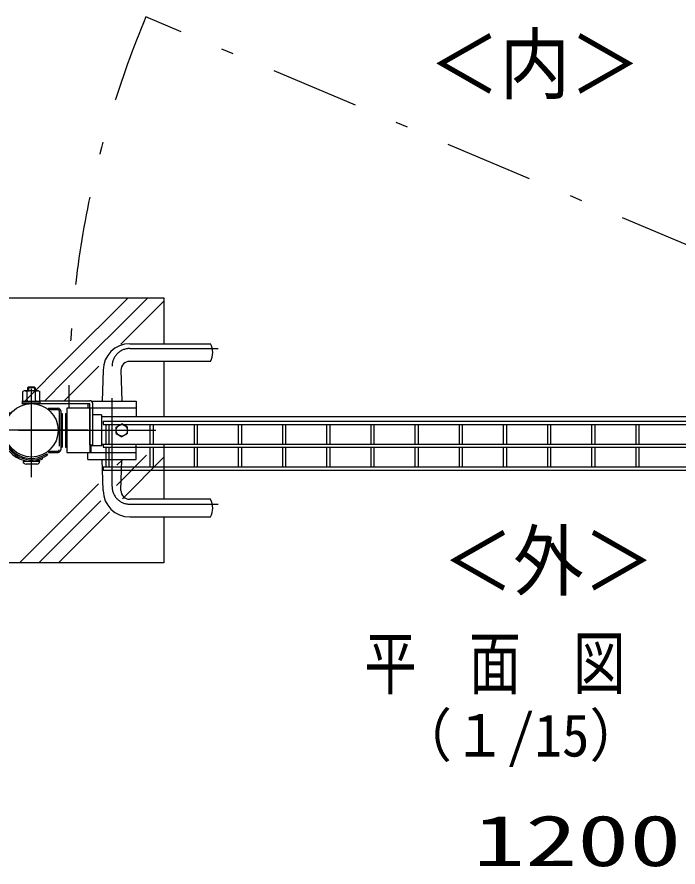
# Model space of a CAD drawing. Units: millimetres, scale not verified. Extents: x -4455 to 4455, y -3150 to 3150.
# Drawn here: x -2828 to -2079, y 1487 to 2449 of the extents above; entities that cross this region are included whole.
import ezdxf
from ezdxf.enums import TextEntityAlignment as Align

# ---------------------------------------------------------------- set-up
doc = ezdxf.new("R2010")
doc.units = ezdxf.units.MM
doc.header["$LTSCALE"] = 20
for name, pattern in [('USER1', [10.7, 5, -2.5, 0.7, -2.5]), ('USER2', [0.375, 0.25, -0.125]), ('USER3', [2.7, 2, -0.7])]:
    doc.linetypes.add(name, pattern=pattern)
for name, color, linetype, lineweight in [('0-0_外形線', 7, 'Continuous', 25), ('0-1_寸法線', 4, 'Continuous', 25), ('0-2_0', 3, 'USER2', 25), ('0-4_扉横枠', 7, 'Continuous', 25), ('0-5_軸線', 2, 'USER1', 25), ('0-6_扉縦枠', 7, 'Continuous', 25), ('0-7_丁番', 3, 'Continuous', 25), ('0-8_細線', 2, 'Continuous', 25), ('0-9_ハッチング', 4, 'Continuous', 25), ('0-A_隠れ線', 2, 'USER3', 25), ('0-C_1', 7, 'Continuous', 25), ('0-D_継手', 3, 'Continuous', 25), ('0-E_2', 7, 'Continuous', 25), ('0-F_NER', 30, 'Continuous', 25)]:
    doc.layers.add(name, color=color, linetype=linetype, lineweight=lineweight)
doc.styles.add('ＭＳ ゴシック', font='')
doc.styles.get('ＭＳ ゴシック').set_extended_font_data('MS Gothic')

msp = doc.modelspace()

# ---------------------------------------------------------------- linework, layer by layer
at = {"layer": '0-0_外形線'}
for p, q in [((-2961.45, 2131.51), (-2661.45, 2131.51)), ((-2661.45, 2131.51), (-2661.45, 2079.51)), ((-2700.2, 2079.51), (-2608.88, 2079.51)), ((-2608.88, 2059.51), (-2700.2, 2059.51)), ((-2661.45, 2059.51), (-2661.45, 1997.01)), ((-2730.2, 2049.51), (-2731.2, 2014.51)), ((-2710.2, 2049.51), (-2709.2, 2014.51)), ((-2747.7, 2011.76), (-2747.7, 2006.51)), ((-2743.56, 2014.51), (-2692.7, 2014.51)), ((-2692.7, 2014.51), (-2692.7, 1997.01)), ((-2792.28, 2006.51), (-2781.28, 2006.51)), ((-2792.28, 2006.51), (-2792.28, 2004.91)), ((-2778.28, 2003.51), (-2778.28, 1959.51)), ((-2778.28, 2000.51), (-2776.68, 2000.51)), ((-2776.68, 2000.51), (-2776.68, 1962.51)), ((-2772.8, 2000.51), (-2771.2, 2000.51)), ((-2772.8, 2000.51), (-2772.8, 1962.51)), ((-2771.2, 2000.51), (-2771.2, 1962.51)), ((-2692.7, 2006.51), (-2747.7, 2006.51)), ((-2745.2, 2006.51), (-2745.2, 1956.51)), ((-2778.28, 1962.51), (-2776.68, 1962.51)), ((-2772.8, 1962.51), (-2771.2, 1962.51)), ((-2744.2, 1964.06), (-2744.2, 1956.51)), ((-2692.7, 1948.51), (-2692.7, 1966.01)), ((-2661.45, 1966.01), (-2661.45, 1903.51)), ((-2747.7, 1948.51), (-2747.7, 1956.51)), ((-2747.7, 1948.51), (-2692.7, 1948.51)), ((-2730.2, 1913.51), (-2731.2, 1948.51)), ((-2710.2, 1913.51), (-2709.2, 1948.51)), ((-2608.88, 1903.51), (-2700.2, 1903.51)), ((-2700.2, 1883.51), (-2608.88, 1883.51)), ((-2661.45, 1883.51), (-2661.45, 1831.51)), ((-2661.45, 1831.51), (-2961.45, 1831.51))]:
    msp.add_line(p, q, dxfattribs=at)
msp.add_lwpolyline([(-2792.28, 1958.11), (-2792.28, 1956.51), (-2781.28, 1956.51)], dxfattribs=at)
msp.add_circle((-2811.45, 1981.51), 30.25, dxfattribs=at)
for centre, radius, start, end in [((-2700.2, 2049.51), 30, 90, 180), ((-2626.2, 2069.51), 20, 330, 30), ((-2700.2, 2049.51), 10, 90, 180), ((-2781.28, 2003.51), 3, 0, 90), ((-2781.28, 1959.51), 3, 270, 0), ((-2700.2, 1913.51), 30, 180, 270), ((-2700.2, 1913.51), 10, 180, 270), ((-2626.2, 1893.51), 20, 330, 30)]:
    msp.add_arc(centre, radius, start, end, dxfattribs=at)
at = {"layer": '0-2_0', "color": 7, "linetype": 'Continuous'}
for p, q in [((-2820.96, 1946.56), (-2801.93, 1946.56)), ((-2805.48, 1943.3), (-2817.42, 1943.3))]:
    msp.add_line(p, q, dxfattribs=at)
for centre, start, end in [((-2817.42, 1946.85), 184.74641, 270), ((-2805.48, 1946.85), 270, 355.25359)]:
    msp.add_arc(centre, 3.56, start, end, dxfattribs=at)
at = {"layer": '0-4_扉横枠'}
for p, q in [((-2732.2, 1998.96), (-2742, 1998.96)), ((-2732.2, 1998.96), (-2732.2, 1964.06)), ((-2732.2, 1997.01), (-1718.2, 1997.01)), ((-2715.49, 1985.26), (-2709, 1989.01)), ((-2715.49, 1977.76), (-2715.49, 1985.26)), ((-2702.5, 1985.26), (-2709, 1989.01)), ((-2702.5, 1977.76), (-2702.5, 1985.26)), ((-2715.49, 1977.76), (-2709, 1974.01)), ((-2702.5, 1977.76), (-2709, 1974.01)), ((-2732.2, 1964.06), (-2745.2, 1964.06)), ((-2732.2, 1966.01), (-1718.2, 1966.01))]:
    msp.add_line(p, q, dxfattribs=at)
msp.add_circle((-2709, 1981.51), 6.5, dxfattribs=at)
at = {"layer": '0-5_軸線'}
for p, q in [((-2700.2, 2074.01), (-2595.68, 2074.01)), ((-2720.2, 1918.01), (-2720.2, 2054.01)), ((-2811.45, 1928.42), (-2811.45, 2034.6)), ((-2747.77, 1981.51), (-2875.13, 1981.51)), ((-2700.2, 1898.01), (-2595.68, 1898.01))]:
    msp.add_line(p, q, dxfattribs=at)
for centre, start, end in [((-2700.2, 2054.01), 90, 180), ((-2700.2, 1918.01), 180, 270)]:
    msp.add_arc(centre, 20, start, end, dxfattribs=at)
at = {"layer": '0-6_扉縦枠'}
for p, q in [((-2745.2, 2006.51), (-2771.2, 2006.51)), ((-2771.2, 2006.51), (-2771.2, 1956.51)), ((-2771.2, 1956.51), (-2692.7, 1956.51))]:
    msp.add_line(p, q, dxfattribs=at)
at = {"layer": '0-7_丁番'}
for p, q in [((-2822, 2014.96), (-2822, 2011.76)), ((-2822, 2014.96), (-2821.13, 2014.96)), ((-2822, 2011.76), (-2745.2, 2011.76)), ((-2802.07, 2014.96), (-2745.2, 2014.96)), ((-2745.2, 1964.96), (-2745.2, 2011.76)), ((-2742, 1964.96), (-2742, 2011.76)), ((-2745.2, 1964.96), (-2742, 1964.96))]:
    msp.add_line(p, q, dxfattribs=at)
msp.add_arc((-2745.2, 2011.76), 3.2, 360, 90, dxfattribs=at)
at = {"layer": '0-8_細線'}
msp.add_line((-2826.18, 1981.51), (-2670.47, 1981.51), dxfattribs=at)
at = {"layer": '0-9_ハッチング', "linetype": 'USER1'}
msp.add_line((-1655.74, 2017.01), (-2681.85, 2449.14), dxfattribs=at)
at = {"layer": '0-9_ハッチング'}
for p, q in [((-2710.18, 2079.04), (-2661.45, 2127.77)), ((-2774.26, 2014.96), (-2734.98, 2054.24)), ((-2822.17, 2011.24), (-2821.65, 2011.76)), ((-2715.28, 1919.25), (-2681.03, 1953.51)), ((-2714.63, 1942), (-2708.13, 1948.51)), ((-2708.44, 1904), (-2661.45, 1950.99)), ((-2825.13, 1831.51), (-2735.66, 1920.97)), ((-2803.03, 1831.51), (-2732.89, 1901.65)), ((-2780.93, 1831.51), (-2723.07, 1889.37))]:
    msp.add_line(p, q, dxfattribs=at)
for points in [[(-2818.45, 2014.96), (-2771.95, 2061.46), (-2701.9, 2131.51)], [(-2796.36, 2014.96), (-2773.12, 2038.19), (-2679.81, 2131.51)]]:
    msp.add_lwpolyline(points, dxfattribs=at)
at = {"layer": '0-9_ハッチング', "linetype": 'USER1'}
msp.add_arc((-1655.57, 2017.19), 1113.48, 157.17436, 180.54955, dxfattribs=at)
at = {"layer": '0-A_隠れ線'}
for p, q in [((-2792.28, 2004.91), (-2781.28, 2004.91)), ((-2779.88, 2003.51), (-2779.88, 1959.51)), ((-2792.28, 1958.11), (-2781.28, 1958.11))]:
    msp.add_line(p, q, dxfattribs=at)
for centre, start, end in [((-2781.28, 2003.51), 0, 90), ((-2781.28, 1959.51), 270, 0)]:
    msp.add_arc(centre, 1.4, start, end, dxfattribs=at)
at = {"layer": '0-C_1'}
for p, q in [((-2821.99, 2014.54), (-2821.99, 2012.76)), ((-2821.99, 2014.54), (-2801.74, 2014.54)), ((-2821.99, 2012.76), (-2801.74, 2012.76)), ((-2821.13, 2014.79), (-2821.13, 2014.54)), ((-2816.36, 2015.73), (-2816.36, 2014.54)), ((-2806.84, 2015.74), (-2806.84, 2014.54)), ((-2802.07, 2014.81), (-2802.07, 2014.54)), ((-2801.74, 2014.54), (-2801.74, 2012.76))]:
    msp.add_line(p, q, dxfattribs=at)
at = {"layer": '0-D_継手'}
for p, q in [((-2794.1, 1955.13), (-2793.18, 1953.82)), ((-2799.24, 1948.87), (-2797.99, 1951.04))]:
    msp.add_line(p, q, dxfattribs=at)
for centre, radius, start, end in [((-2811.45, 1981.51), 31.71, 139.77274, 303.33446), ((-2811.45, 1979.91), 31.85, 179.99999, 304.99999), ((-2811.45, 1979.91), 33.35, 221.27474, 291.47245)]:
    msp.add_arc(centre, radius, start, end, dxfattribs=at)
at = {"layer": '0-E_2'}
for p, q in [((-2814.93, 2030.48), (-2815.8, 2029.61)), ((-2815.8, 2029.61), (-2815.8, 2026.08)), ((-2807.09, 2029.61), (-2815.8, 2029.61)), ((-2807.96, 2030.48), (-2814.93, 2030.48)), ((-2807.96, 2030.48), (-2807.09, 2029.61)), ((-2807.09, 2029.61), (-2807.09, 2026.08)), ((-2819.85, 2026.08), (-2821.13, 2025.35)), ((-2821.13, 2014.79), (-2821.13, 2025.35)), ((-2803.35, 2026.08), (-2819.85, 2026.08)), ((-2816.36, 2015.73), (-2816.36, 2025.35)), ((-2806.84, 2015.74), (-2806.84, 2025.35)), ((-2803.35, 2026.08), (-2802.07, 2025.35)), ((-2802.07, 2014.81), (-2802.07, 2025.35))]:
    msp.add_line(p, q, dxfattribs=at)
at = {"layer": '0-E_2', "color": 4}
for p, q in [((-2814.93, 2030.48), (-2814.93, 2026.08)), ((-2807.96, 2030.48), (-2807.96, 2026.08))]:
    msp.add_line(p, q, dxfattribs=at)
at = {"layer": '0-E_2'}
for centre, radius, start, end in [((-2819.85, 2017.47), 8.61, 66.12587, 90.00027), ((-2811.61, 2010.34), 15.74, 72.36212, 107.59195), ((-2803.35, 2017.47), 8.61, 90, 113.89252)]:
    msp.add_arc(centre, radius, start, end, dxfattribs=at)
at = {"layer": '0-F_NER'}
for p, q in [((-2730.2, 1991.82), (-1720.2, 1991.82)), ((-2730.2, 1991.82), (-2730.2, 1988.22)), ((-2730.2, 1988.22), (-1720.2, 1988.22)), ((-2727, 1966.01), (-2727, 1988.22)), ((-2723.4, 1966.01), (-2723.4, 1988.22)), ((-2677, 1966.01), (-2677, 1988.22)), ((-2673.4, 1966.01), (-2673.4, 1988.22)), ((-2627, 1966.01), (-2627, 1988.22)), ((-2623.4, 1966.01), (-2623.4, 1988.22)), ((-2577, 1966.01), (-2577, 1988.22)), ((-2573.4, 1966.01), (-2573.4, 1988.22)), ((-2527, 1966.01), (-2527, 1988.22)), ((-2523.4, 1966.01), (-2523.4, 1988.22)), ((-2477, 1966.01), (-2477, 1988.22)), ((-2473.4, 1966.01), (-2473.4, 1988.22)), ((-2427, 1966.01), (-2427, 1988.22)), ((-2423.4, 1966.01), (-2423.4, 1988.22)), ((-2377, 1966.01), (-2377, 1988.22)), ((-2373.4, 1966.01), (-2373.4, 1988.22)), ((-2327, 1966.01), (-2327, 1988.22)), ((-2323.4, 1966.01), (-2323.4, 1988.22)), ((-2277, 1966.01), (-2277, 1988.22)), ((-2273.4, 1966.01), (-2273.4, 1988.22)), ((-2227, 1966.01), (-2227, 1988.22)), ((-2223.4, 1966.01), (-2223.4, 1988.22)), ((-2177, 1966.01), (-2177, 1988.22)), ((-2173.4, 1966.01), (-2173.4, 1988.22)), ((-2127, 1966.01), (-2127, 1988.22)), ((-2123.4, 1966.01), (-2123.4, 1988.22)), ((-2730.2, 1966.01), (-2730.2, 1962.41)), ((-2730.2, 1962.41), (-1720.2, 1962.41)), ((-2727, 1940.2), (-2727, 1962.41)), ((-2723.4, 1940.2), (-2723.4, 1962.41)), ((-2677, 1940.2), (-2677, 1962.41)), ((-2673.4, 1940.2), (-2673.4, 1962.41)), ((-2627, 1940.2), (-2627, 1962.41)), ((-2623.4, 1940.2), (-2623.4, 1962.41)), ((-2577, 1940.2), (-2577, 1962.41)), ((-2573.4, 1940.2), (-2573.4, 1962.41)), ((-2527, 1940.2), (-2527, 1962.41)), ((-2523.4, 1940.2), (-2523.4, 1962.41)), ((-2477, 1940.2), (-2477, 1962.41)), ((-2473.4, 1940.2), (-2473.4, 1962.41)), ((-2427, 1940.2), (-2427, 1962.41)), ((-2423.4, 1940.2), (-2423.4, 1962.41)), ((-2377, 1940.2), (-2377, 1962.41)), ((-2373.4, 1940.2), (-2373.4, 1962.41)), ((-2327, 1940.2), (-2327, 1962.41)), ((-2323.4, 1940.2), (-2323.4, 1962.41)), ((-2277, 1940.2), (-2277, 1962.41)), ((-2273.4, 1940.2), (-2273.4, 1962.41)), ((-2227, 1940.2), (-2227, 1962.41)), ((-2223.4, 1940.2), (-2223.4, 1962.41)), ((-2177, 1940.2), (-2177, 1962.41)), ((-2173.4, 1940.2), (-2173.4, 1962.41)), ((-2127, 1940.2), (-2127, 1962.41)), ((-2123.4, 1940.2), (-2123.4, 1962.41)), ((-2730.2, 1940.2), (-1720.2, 1940.2)), ((-2730.2, 1940.2), (-2730.2, 1936.6)), ((-2730.2, 1936.6), (-1720.2, 1936.6))]:
    msp.add_line(p, q, dxfattribs=at)
msp.add_lwpolyline([(-2730.2, 1966.01), (-1720.2, 1966.01), (-1720.2, 1962.41)], dxfattribs=at)

# ---------------------------------------------------------------- texts
at = {"layer": '0-0_外形線', "style": 'ＭＳ ゴシック', "width": 0.9}
for s, p in [('＜内＞', (-2361.2, 2343.86)), ('＜外＞', (-2345.76, 1781.8))]:
    msp.add_text(s, height=64.96, dxfattribs=at).set_placement(p, align=Align.BOTTOM_LEFT)
at = {"layer": '0-1_寸法線', "color": 2, "style": 'ＭＳ ゴシック', "width": 1.5}
msp.add_text('1200', height=57.77, dxfattribs=at).set_placement((-2311.45, 1471.09), align=Align.BOTTOM_LEFT)
at = {"layer": '0-C_1', "style": 'ＭＳ ゴシック'}
for s, height, width, p in [('平\u3000面\u3000図', 57.77, 0.75, (-2434.47, 1671.88)), ('（１/15）', 48.09, 0.95, (-2397.6, 1598.03))]:
    msp.add_text(s, height=height, dxfattribs=dict(at, width=width)).set_placement(p, align=Align.BOTTOM_LEFT)

doc.saveas('drawing.dxf')
